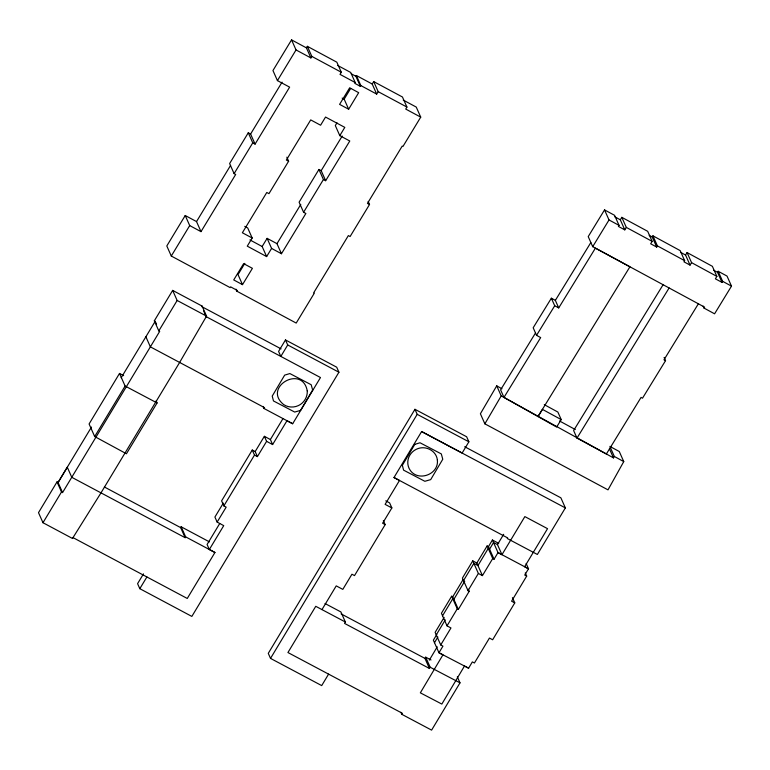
<?xml version="1.0" encoding="UTF-8"?>
<svg xmlns="http://www.w3.org/2000/svg" width="770" height="770" viewBox="0 0 770 770"><rect width="100%" height="100%" fill="white"/><g stroke="black" fill="none" stroke-linecap="round" stroke-linejoin="round"><path stroke-width="1.16" d="M609.859 446.388L619.273 451.518L623.758 461.596L608.002 489.864L484.869 423.837L480.393 413.769L496.727 385.837L501.953 388.773M484.869 423.837L501.212 395.905L496.727 385.837M181.152 526.796L185.637 536.863L185.147 537.691L180.661 527.623L181.152 526.796L209.411 541.868M356.356 75.508L360.841 85.576L360.379 86.356L355.894 76.288L356.356 75.508L372.208 84.017L376.684 94.084L378.186 91.668L373.7 81.601L372.208 84.017M337.558 65.392L350.725 72.476L355.211 82.544L354.749 83.324L360.379 86.356M492.405 540.011L498.017 552.6L494.061 559.222L488.459 546.642L492.405 540.011L498.719 543.36M429.304 660.179L437.244 646.829M436.773 634.499L433.366 640.159L438.967 652.748L468.603 668.177L472.347 661.911L474.436 662.999L489.441 638.06L492.646 639.764L514.774 602.891L512.435 597.645M285.478 339.936L278.586 351.399L280.829 356.433L287.711 344.97L285.478 339.936L336.692 367.194L338.925 372.228L191.845 616.414L139.813 588.684L137.58 583.65L143.48 573.891M321.966 609.599L336.23 585.874L342.814 589.377L351.938 574.228L354.518 575.604L385.173 524.62L382.613 523.244L391.863 507.94L385.115 504.36L399.495 480.451L393.99 477.525L421.614 431.556L462.135 453.049L468.882 441.797L466.639 436.763L414.953 409.303L268.278 653.355L270.52 658.398L321.706 685.598L328.588 674.135M270.52 658.398L417.196 414.337L414.953 409.303M476.832 563.034L487.121 545.94L492.723 558.529L482.434 575.623L476.832 563.034L472.751 560.858L462.414 578.087L468.016 590.677L469.2 591.322L458.342 609.407L457.264 608.81L451.653 596.23L441.431 613.276L447.033 625.856L450.96 627.954L440.729 644.952L442.942 646.146L438.967 652.748L442.942 654.846L420.343 692.836L441.836 704.069L464.493 666.021L468.603 668.177M458.342 609.407L452.731 596.817L462.991 579.743M442.548 615.788L452.779 598.742L453.857 599.339L464.714 581.254L463.53 580.609L473.877 563.38L477.958 565.555L488.238 548.452L489.585 549.154L493.531 542.532L497.478 544.602L501.963 554.669L524.861 516.603L547.537 528.663L524.63 566.759L528.509 568.78L524.736 575.075L526.68 576.104L511.588 601.206L514.774 602.891M447.033 625.856L457.264 608.81M468.016 590.677L478.363 573.448L472.751 560.858M457.313 676.811L460.008 682.855L431.604 730.124L401.796 714.31L400.9 712.288M464.695 446.744L560.878 497.824L565.363 507.902L537.364 554.467L507.286 538.519L507.632 537.893L393.99 477.525M687.081 252.57L691.566 262.637L690.045 265.111L685.56 255.043L687.081 252.57L712.375 266.314L716.86 276.382L715.388 278.827L722 282.378L722.626 281.339L718.15 271.271L717.515 272.311L722 282.378M307.346 46.325L311.831 56.403L310.907 57.933L306.422 47.865L307.346 46.325L336.827 62.177L341.312 72.245L340.013 74.372L355.211 82.544M123.633 375.635L119.504 373.45L89.089 423.972L94.691 436.552L126.434 453.771L157.08 402.951L156.146 400.852M57.019 481.914L38.5 512.656L42.985 522.724L72.476 538.461L100.995 492.858L179.641 362.439L206.553 316.133L202.077 306.065L172.663 290.396L154.318 320.83L158.803 330.898L159.698 331.36L62.553 492.579L61.504 491.982L57.019 481.914L58.068 482.511L62.553 492.579M91.486 427.061L58.068 482.511L67.288 467.226L71.774 477.304L185.147 537.691M121.179 377.772L155.213 321.292L154.318 320.83M94.691 436.552L125.106 386.039L119.504 373.45M42.985 522.724L61.504 491.982M158.803 330.898L177.148 300.473L172.663 290.396M255.168 451.567L264.36 436.311L266.603 441.345L257.411 456.6L255.168 451.567L252.252 450.036L221.606 500.866L223.849 505.9L226.168 507.141L217.15 522.079L223.733 525.64L209.334 549.52L214.946 552.494L187.264 598.463L72.986 537.604L72.476 538.461M223.319 503.099L214.907 517.045L217.15 522.079M223.849 505.9L254.495 455.07L252.252 450.036M203.521 310.637L206.216 316.682L320.484 377.541L292.667 423.741L286.979 420.738L272.628 444.56L270.386 439.526L282.936 418.678M219.691 523.59L207.091 544.486L209.334 549.52M444.146 617.367L435.127 632.363L440.729 644.952M436.253 634.884L445.272 619.889M434.482 642.681L437.889 637.021M497.478 544.602L503.667 534.313M306.422 47.865L291.551 39.876L272.955 70.542L277.431 80.609L289.626 87.145L255.082 144.106L250.597 134.038L248.277 132.787L229.624 163.558L234.109 173.625L235.687 174.453L200.999 231.645L196.523 221.577L185.224 215.513L166.801 245.967L171.287 256.035L230.172 287.624L230.634 286.864L237.295 290.473L236.833 291.175L296.2 323.073L314.304 293.187L313.65 292.85L348.367 235.582L350.1 236.534L369.533 204.493L368.185 201.48M171.287 256.035L189.709 225.581L185.224 215.513M244.764 226.37L247.709 227.949L252.194 238.017L247.266 246.159L266.641 256.583L271.589 248.421L267.113 238.353L262.156 246.506L266.641 256.583M348.656 109.225L339.599 104.374L349.676 87.79L358.676 92.669L348.656 109.225L344.171 99.157L350.658 88.444M336.99 122.815L335.316 125.577L339.801 135.645L349.782 141.006L325.662 180.719L321.177 170.651L318.934 169.458L299.097 202.192L303.582 212.27L305.873 213.483L281.464 253.734L271.589 248.421M303.582 212.27L323.419 179.526L318.934 169.458M373.7 81.601L402.45 97.001L406.935 107.069L405.723 109.07L420.728 117.136L402.97 146.444L402.229 146.079L367.454 203.405L369.533 204.493M139.813 588.684L146.897 576.971M652.931 235.822L657.407 245.89L656.694 247.055L652.209 236.987L652.931 235.822L680.17 250.606L684.655 260.674L683.962 261.819L690.045 265.111M501.212 395.905L613.469 457.89L614.335 456.456L610.302 447.399M277.431 80.609L296.036 49.944L291.551 39.876M196.523 221.577L230.586 165.406M250.597 134.038L282.061 82.159M234.109 173.625L252.762 142.854L248.277 132.787M286.835 157.186L288.625 161.219L268.971 193.645L266.786 192.481L242.367 232.761L252.194 238.017M244.831 263.359L238.017 274.582L242.502 284.65L252.406 268.326L243.638 263.638L233.734 279.933L242.502 284.65M339.801 135.645L344.806 127.377L325.537 117.059L320.589 125.221L310.714 119.899L286.363 160.054L288.625 161.219M321.177 170.651L342.207 136.03M281.464 253.734L276.979 243.667L300.781 204.425M325.027 603.536L340.898 611.948L345.383 622.025L344.546 623.402L429.439 668.466L430.189 667.244L425.704 657.176L424.953 658.398L429.439 668.466M718.15 271.271L727.015 276.064L731.5 286.132L714.579 313.814L704.059 308.106L704.627 307.172L592.707 246.669L588.222 236.602L604.537 209.892L614.566 215.311L619.051 225.379L618.416 226.419L624.788 229.864L626.308 227.4L621.823 217.333L620.302 219.797L624.788 229.864M592.707 246.669L609.022 219.96L604.537 209.892M401.796 714.31L402.402 713.318L287.932 652.537L315.758 606.308L345.383 622.025M561.224 419.592L542.426 409.38L537.999 416.551L629.927 266.795L595.422 248.123L558.722 307.913L555.353 300.367L551.359 298.211L533.177 327.779L536.546 335.335L540.675 337.587L503.975 397.407L556.652 427.052L561.224 419.592L557.855 412.046L544.284 404.664M555.353 300.367L590.811 242.598M535.448 333.083L500.606 389.861L503.975 397.407M536.546 335.335L554.718 305.767L551.359 298.211M663.249 284.486L573.631 430.546L576.99 438.101L606.365 453.992L641.063 397.397L642.507 398.206L665.55 360.658L664.106 357.415M576.99 438.101L669.12 287.951M698.39 303.775L663.99 359.802L665.55 360.658M621.823 217.333L647.676 231.308L652.161 241.376L650.669 243.792L656.694 247.055M292.667 423.741L264.014 408.495L264.534 407.657L150.362 346.856L145.886 336.779M202.077 306.065L201.73 306.604L281.089 348.877M206.216 316.682L206.553 316.133L177.148 300.473M487.121 545.94L488.459 546.642M492.723 558.529L494.061 559.222M254.495 455.07L257.411 456.6M501.963 554.669L498.017 552.6L528.509 568.78L526.17 563.534M425.704 657.176L431.027 659.967M430.189 667.244L460.008 682.855M125.106 386.039L157.08 402.951M417.196 414.337L468.882 441.797M421.614 431.556L565.363 507.902M385.77 500.856L389.62 502.906L391.863 507.94M341.12 613.892L424.953 658.398M323.419 179.526L325.662 180.719M287.711 344.97L338.925 372.228M264.36 436.311L270.386 439.526M266.603 441.345L272.628 444.56M478.363 573.448L482.434 575.623M104.374 486.986L180.661 527.623M185.637 536.863L214.946 552.494M378.186 91.668L406.935 107.069M342.159 98.079L344.171 99.157M403.239 100.071L416.243 107.069L420.728 117.136M713.732 270.28L717.515 272.311M311.831 56.403L341.312 72.245M296.036 49.944L310.907 57.933M360.841 85.576L376.684 94.084M252.762 142.854L255.082 144.106M554.718 305.767L558.722 307.913M249.923 239.922L262.156 246.506M189.709 225.581L200.999 231.645M351.197 73.756L355.894 76.288M609.022 219.96L619.051 225.379M267.113 238.353L276.979 243.667M649.197 235.36L652.209 236.987M680.488 252.291L685.56 255.043M614.845 216.842L620.302 219.797M626.308 227.4L652.161 241.376M657.407 245.89L684.655 260.674M722.626 281.339L731.5 286.132M559.53 420.978L575.315 429.544M691.566 262.637L716.86 276.382M614.335 456.456L623.758 461.596M451.653 596.23L452.731 596.817M703.154 306.094L704.059 308.106M609.436 448.823L613.469 457.89M525.284 572.957L526.68 576.104M468.266 589.223L469.2 591.322M383.373 520.587L385.173 524.62M235.938 289.164L236.833 291.175M263.119 406.483L264.014 408.495M155.665 322.303L156.56 324.314M437.36 460.008C439.092 474.33 418.245 482.164 410.121 470.181A14.996 14.216 -24 0 1 409.804 455.224A14.842 14.072 -24 0 1 418.11 448.544C426.378 445.589 436.426 451.028 437.36 460.008M307.24 390.794C307.682 396.983 304.054 402.931 298.471 405.559A14.909 14.139 -24 0 1 283.716 404.606C262.214 387.31 302.196 364.104 307.24 390.794M312.649 390.015L300.56 410.41L294.689 412.056L273.485 400.949L272.224 396.098L284.659 375.125L289.876 373.565L311.186 384.74L312.649 390.015M414.809 444.338L402.354 465.311L403.586 470.143L424.847 481.289L430.69 479.623L442.769 459.247L441.316 453.925L420.035 442.779L414.809 444.338"/></g></svg>
